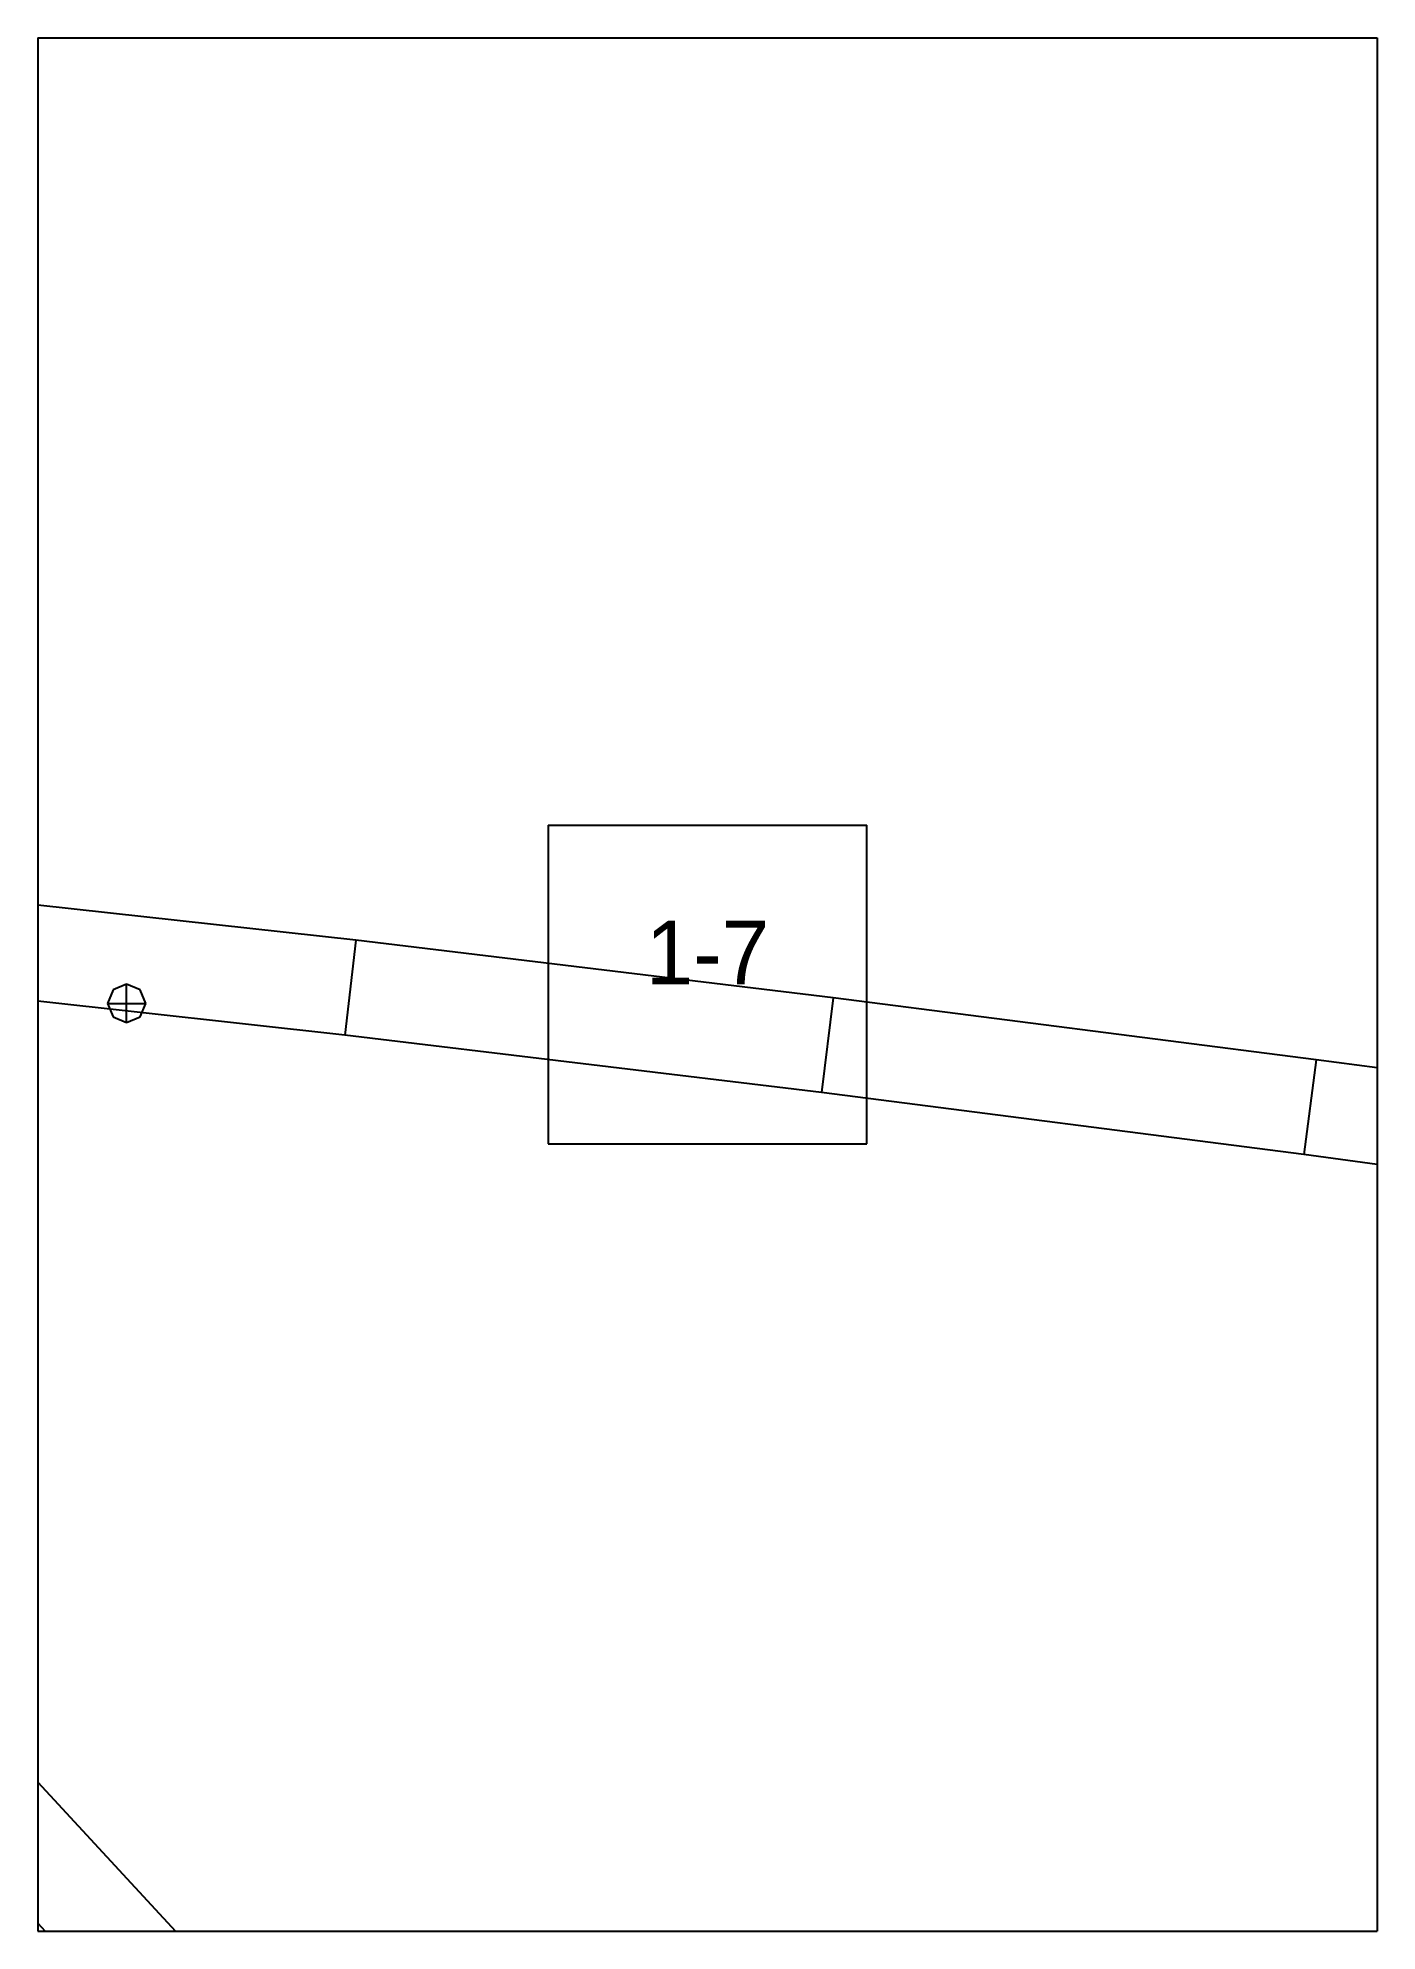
# Paper-space layout 'Plan 1-7' of a CAD drawing. Header units: metres, sheet in millimetres. Extents: x 0 to 210, y 0 to 297.
# The model-space entities are those that its viewports show. They can reach past a viewport. Long polylines and large blocks are cut down to what shows.
import ezdxf
from ezdxf.enums import TextEntityAlignment as Align

# ---------------------------------------------------------------- set-up
doc = ezdxf.new("R2010")
doc.units = ezdxf.units.M
for name, color, linetype in [('default', 7, 'Continuous'), ('TEXTLAYER', 7, 'Continuous'), ('VIEWPORTS', 7, 'Continuous')]:
    doc.layers.add(name, color=color, linetype=linetype)

msp = doc.modelspace()

# ---------------------------------------------------------------- linework, layer by layer
at = {"color": 9}
for p, q in [((1050, 0), (1260, 0)), ((1260, 0), (1260, -297)), ((1260, 0), (1470, 0)), ((1260, 0), (1260, -297)), ((1470, 0), (1470, -297)), ((1470, 0), (1680, 0)), ((1470, 0), (1470, -297)), ((1340, -123.5), (1390, -123.5)), ((1340, -123.5), (1340, -173.5)), ((1390, -173.5), (1390, -123.5)), ((1340, -173.5), (1390, -173.5)), ((1050, -297), (1260, -297)), ((1050, -297), (1260, -297)), ((1260, -297), (1470, -297)), ((1260, -297), (1260, -594)), ((1260, -297), (1470, -297)), ((1260, -297), (1260, -594)), ((1470, -297), (1680, -297)), ((1470, -297), (1470, -594)), ((1470, -297), (1680, -297)), ((1470, -297), (1470, -594))]:
    msp.add_line(p, q, dxfattribs=at)
at = {"layer": 'default', "color": 7, "linetype": 'Continuous'}
for p, q in [((1309.87, -141.57), (1236.08, -133.39)), ((1309.87, -141.57), (1308.15, -156.47)), ((1384.73, -150.57), (1309.87, -141.57)), ((1308.15, -156.47), (1234.5, -148.31)), ((1273.91, -148.47), (1271.79, -149.35)), ((1276.03, -149.35), (1273.91, -148.47)), ((1273.91, -154.47), (1273.91, -148.47)), ((1271.79, -149.35), (1270.91, -151.47)), ((1270.91, -151.47), (1271.79, -153.59)), ((1270.91, -151.47), (1276.91, -151.47)), ((1276.91, -151.47), (1276.03, -149.35)), ((1276.03, -153.59), (1276.91, -151.47)), ((1384.73, -150.57), (1382.88, -165.46)), ((1460.46, -160.3), (1384.73, -150.57)), ((1271.79, -153.59), (1273.91, -154.47)), ((1273.91, -154.47), (1276.03, -153.59)), ((1382.88, -165.46), (1308.15, -156.47)), ((1460.46, -160.3), (1458.49, -175.18)), ((1536.89, -170.67), (1460.46, -160.3)), ((1458.49, -175.18), (1382.88, -165.46)), ((1534.82, -185.52), (1458.49, -175.18)), ((1182.04, -189.12), (1472.84, -504.32)), ((1182.11, -211.32), (1470.29, -523.68))]:
    msp.add_line(p, q, dxfattribs=at)

# ---------------------------------------------------------------- texts
at = {"layer": 'TEXTLAYER', "color": 1}
msp.add_text('1-7', height=10, dxfattribs=at).set_placement((1365, -148.5), align=Align.CENTER)

psp = doc.layouts.new('Plan 1-7')

# ---------------------------------------------------------------- viewports
at = {"layer": 'VIEWPORTS'}
psp.add_viewport(center=(105, 148.5), size=(210, 297), view_center_point=(1365, -148.5), view_height=297, dxfattribs=at)

doc.saveas('drawing.dxf')
